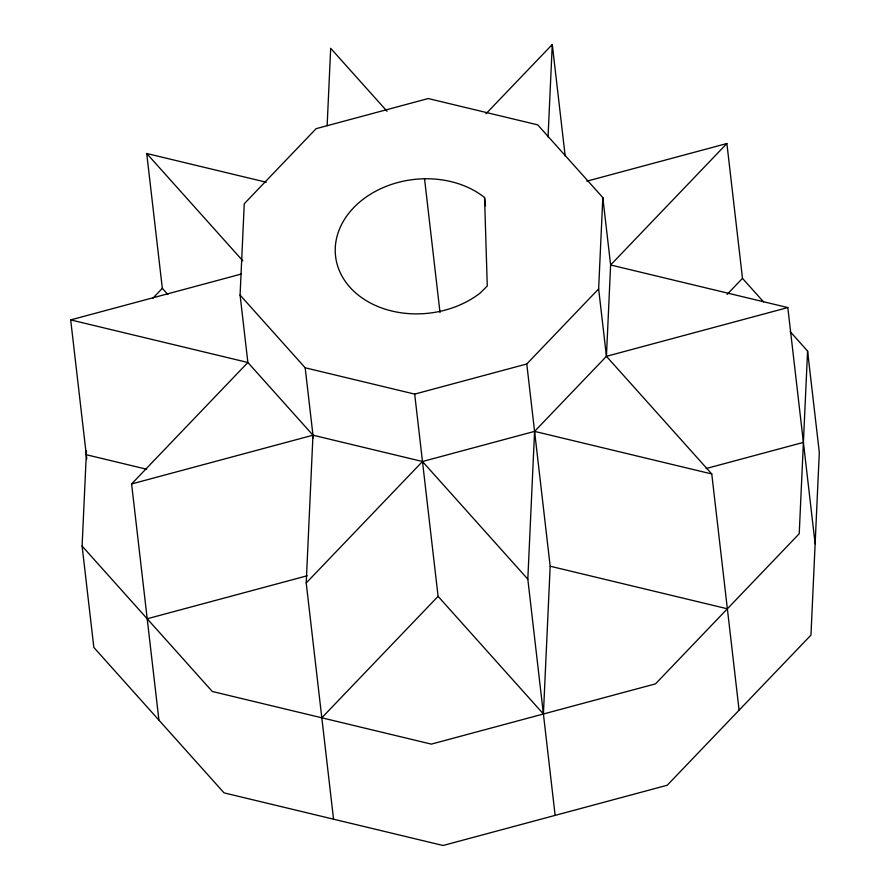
<?xml version="1.0" encoding="UTF-8"?>
<svg xmlns="http://www.w3.org/2000/svg" width="890" height="890" viewBox="0 0 890 890"><rect width="100%" height="100%" fill="white"/><g stroke="black" fill="none" stroke-linecap="round" stroke-linejoin="round"><path stroke-width="1.33" d="M790.164 331.614L807.586 351.072L819.312 452.454L810.957 635.115L667.233 785.247L443.053 845.5L224.035 792.868L93.839 647.442L82.103 546.059L86.475 450.574M333.539 819.178L306.216 582.972L312.969 435.199L247.876 362.486L240.078 295.068L244.261 203.743L316.117 128.672L428.212 98.545L537.716 124.867L602.819 197.58L610.618 264.986L606.435 356.323L534.578 431.383L422.483 461.51L312.969 435.199L131.609 483.949L158.932 720.155M327.142 125.657L330.68 48.305L387.039 111.261M555.138 815.374L527.815 579.168L534.578 431.383L711.766 473.97L739.089 710.176M548.04 137.038L552.278 44.5L485.973 113.764M602.819 197.58L598.636 288.905L526.78 363.977L550.176 566.218L543.412 713.991L438.08 596.345L414.684 394.103L305.17 367.781L240.078 295.068M807.586 351.072L799.22 533.733L655.507 683.865L431.316 744.118L212.298 691.486L82.103 546.059M152.746 298.339L162.325 288.327L146.728 153.503L266.199 182.216M131.609 483.949L247.876 362.486L70.688 319.899L86.764 458.84M306.216 582.972L422.483 461.51L527.815 579.168M763.576 301.91L742.482 278.359L726.885 143.524L610.618 264.986L787.806 307.573L815.129 543.779M321.813 717.796L438.08 596.345M727.108 294.412L742.482 278.359M70.688 319.899L241.39 274.02M586.855 181.171L726.885 143.524M414.684 394.103L526.78 363.977M598.636 288.905L606.435 356.323L787.806 307.573M147.206 618.773L307.239 575.752M706.048 468.563L803.403 442.397M86.285 454.723L146.694 469.241M550.176 566.218L727.364 608.793M606.435 356.323L711.766 473.97M146.728 153.503L242.814 260.837M162.325 288.327L167.865 294.523M552.278 44.5L565.172 155.939M484.561 197.502L487.275 286.013L480.188 293.044A86.452 67.284 -6.6 0 1 358.325 295.135A86.452 67.284 -6.6 0 1 362.697 199.605A86.452 67.284 -6.6 0 1 484.561 197.502L485.517 205.779M424.541 178.768L440.016 312.524M305.17 367.781L313.291 437.947"/></g></svg>
